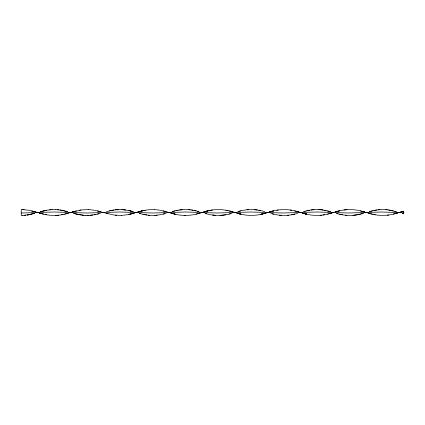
<?xml version="1.0" encoding="UTF-8"?>
<svg xmlns="http://www.w3.org/2000/svg" width="425" height="425" viewBox="0 0 425 425"><rect width="100%" height="100%" fill="white"/><g stroke="black" fill="none" stroke-linecap="round" stroke-linejoin="round"><path stroke-width="0.64" d="M64.579 214.11L69.062 212.92C59.399 216.235 48.843 216.235 39.18 212.925L43.663 214.115M131.814 213.727L134.805 212.909L127.335 214.752L121.359 215.454M266.289 212.898L260.312 214.434L266.289 212.898C256.631 216.208 246.075 216.256 236.406 212.952L240.89 214.136L237.899 213.361M327.547 214.083L332.031 212.888C322.373 216.203 311.817 216.261 302.148 212.957L306.632 214.142L302.148 212.957M393.29 214.072L397.773 212.877C388.115 216.197 377.559 216.267 367.891 212.962L372.374 214.147M76.532 210.885L72.048 212.07L81.016 209.982L88.485 209.541M72.048 212.07L75.039 211.257M139.288 211.65L137.796 212.059L142.274 210.874L137.796 212.059L142.274 210.88L140.781 211.246M203.532 212.054L208.016 210.869L203.532 212.054C213.201 208.749 223.757 208.787 233.421 212.102L228.937 210.912M270.773 211.634L269.28 212.048L273.758 210.864L269.28 212.048C278.949 208.744 289.499 208.797 299.158 212.107L294.679 210.917M336.515 211.629L338.008 211.23L335.017 212.038L339.501 210.858L335.017 212.038C344.691 208.733 355.247 208.803 364.905 212.112L360.421 210.922M330.538 213.308L332.031 212.888M397.773 212.883L394.783 213.701M28.719 214.752L27.227 215.008L34.696 213.339L28.719 214.758L22.743 215.459M46.649 210.242L40.672 211.655L46.649 210.242L52.626 209.546M33.203 213.738L34.696 213.339M88.485 215.459L94.462 214.747L100.438 213.329M154.227 215.454L160.204 214.742L166.18 213.323M206.523 213.759L205.031 213.361C213.754 216.15 223.205 216.107 231.923 213.318M297.665 213.308C288.952 216.107 279.496 216.139 270.773 213.366M403.75 211.225L400.764 212.032L403.75 211.22L403.75 213.78L402.257 213.382L403.75 213.78M40.672 211.655L42.171 211.257M66.077 213.732L67.57 213.334M106.415 211.65L113.889 209.982L121.359 209.546M130.321 214.104L133.312 213.329L128.828 214.444M305.139 211.23L303.641 211.629C309.921 209.817 316.572 208.882 323.064 210.003L318.585 209.552M131.814 213.727L133.312 213.329M196.063 214.094L200.547 212.904C190.889 216.219 180.333 216.245 170.664 212.941L175.148 214.131M97.453 214.104L98.945 213.732M175.148 210.869L172.157 211.639C180.885 208.866 190.336 208.882 199.054 211.677L197.561 211.278M163.195 214.099L164.688 213.722M240.89 210.864L237.899 211.634C246.627 208.866 256.078 208.887 264.796 211.687M228.937 214.094L230.43 213.717M372.374 210.853L369.383 211.618C375.668 209.817 382.314 208.882 388.811 210.008M206.523 211.241L208.016 210.869M293.186 214.428L294.679 214.083L291.688 214.737M43.663 210.885L45.156 210.545M30.218 214.455L31.71 214.11M109.406 210.88L113.889 209.987M142.274 210.874L148.251 209.78L154.227 209.546M306.632 210.858L309.618 210.226M61.593 214.752L63.086 214.45M94.462 214.747L95.954 214.444M143.767 210.534L145.265 210.232M176.641 210.534L178.133 210.237M209.514 210.529L212.5 209.977M373.867 210.518L376.858 209.971M323.064 214.992L324.562 214.731M355.938 214.992L363.407 213.302C354.694 216.097 345.243 216.15 336.515 213.377L338.008 213.775M225.946 214.737L219.969 215.454M79.523 210.237L81.016 209.982M276.749 210.226L278.242 209.971M354.445 215.199L352.952 215.353L355.938 214.986M387.313 215.199L388.811 214.992M92.969 215.002L89.983 215.363M179.626 209.977L182.617 209.631L181.124 209.775M311.111 209.971L314.102 209.631M343.984 209.966L346.97 209.626L345.477 209.769M287.204 215.358L288.703 215.199M155.72 215.358L157.218 215.204M221.468 215.358L222.96 215.204M320.078 215.358L321.571 215.204M58.602 215.215L55.617 215.459M49.64 209.785L51.133 209.637M115.382 209.78L118.368 209.546M246.867 209.775L248.359 209.631M86.992 215.486L88.485 215.454L85.499 215.454M121.359 215.454L113.889 215.018L104.922 212.93M154.227 215.448L148.251 215.22L142.274 214.126M52.626 209.541L55.617 209.541M22.743 215.454L21.25 215.486L21.25 209.514L28.719 210.242L36.189 212.075L31.71 210.89M21.25 213.005L54.124 211.995L86.992 213.005L119.861 211.995L152.734 213.005L185.608 211.995L216.984 212.999L251.345 211.995L282.726 212.999L317.092 211.995L348.468 212.999L381.337 212.001L403.75 212.718M36.688 212.5L38.68 212.5M69.562 212.5L71.554 212.5M102.43 212.5L104.422 212.5M135.304 212.5L137.296 212.5M168.173 212.5L170.165 212.5M201.046 212.5L203.038 212.5M233.915 212.5L235.907 212.5M266.788 212.5L268.781 212.5M299.657 212.5L301.649 212.5M332.531 212.5L333.524 212.5M365.399 212.5L367.391 212.5M397.773 212.5L400.265 212.5M184.11 215.459L185.608 215.486M22.743 209.546L24.236 209.637M85.499 215.459L79.523 214.758L73.546 213.35L78.03 214.46M154.227 209.546L160.204 210.253L167.673 212.091M121.359 209.546L127.335 210.248L133.312 211.671L128.828 210.556M88.485 209.546L94.462 210.248L101.936 212.086M55.617 209.546L61.593 210.242L67.57 211.661L60.095 209.992M345.477 215.225L346.97 215.379M213.993 215.22L215.486 215.369L212.5 215.018M82.508 215.22L84.001 215.363L76.532 214.115M148.251 215.22L149.749 215.369M115.382 215.22L116.875 215.369M124.344 209.791L122.852 209.642L125.843 209.998M57.109 209.637L58.602 209.791M254.336 209.642L257.327 210.003M188.594 209.642L190.087 209.796M385.82 209.647L387.313 209.807M146.758 215.018L143.767 214.466M191.579 210.003L193.077 210.258M323.064 210.008L330.538 211.692L327.547 210.917M290.195 210.003L291.688 210.263M373.867 214.487L375.36 214.784M342.492 214.779L339.501 214.142M45.156 214.455L46.649 214.758M258.82 210.263L260.312 210.566M225.946 210.258L227.439 210.561M324.562 210.269L326.055 210.572M194.57 210.561L196.063 210.901M393.29 210.922L388.811 210.014L396.281 211.698L394.783 211.299M305.139 213.77L306.632 214.136L303.641 213.371M272.266 213.764L273.758 214.136M170.664 212.941L175.148 214.126M163.195 210.901L166.18 211.677M140.781 213.754L139.288 213.355L142.274 214.126M97.453 210.896L100.438 211.671M130.321 210.896L131.814 211.273M369.383 213.377L370.876 213.775M33.203 211.262L34.696 211.661M42.171 213.738L39.18 212.925M361.914 211.299L364.905 212.117M296.172 211.294L299.158 212.107M172.157 213.355L173.655 213.759M402.257 211.618L400.764 212.032L402.257 211.618M263.298 213.711L261.805 214.094L263.298 213.711M25.734 215.215L24.236 215.363L25.734 215.215M379.844 209.626L378.351 209.769L379.844 209.626M281.233 215.374L279.735 215.225L281.233 215.369M240.89 214.131L239.392 213.764L240.89 214.131M107.907 213.748L106.415 213.35L107.907 213.748"/></g></svg>
